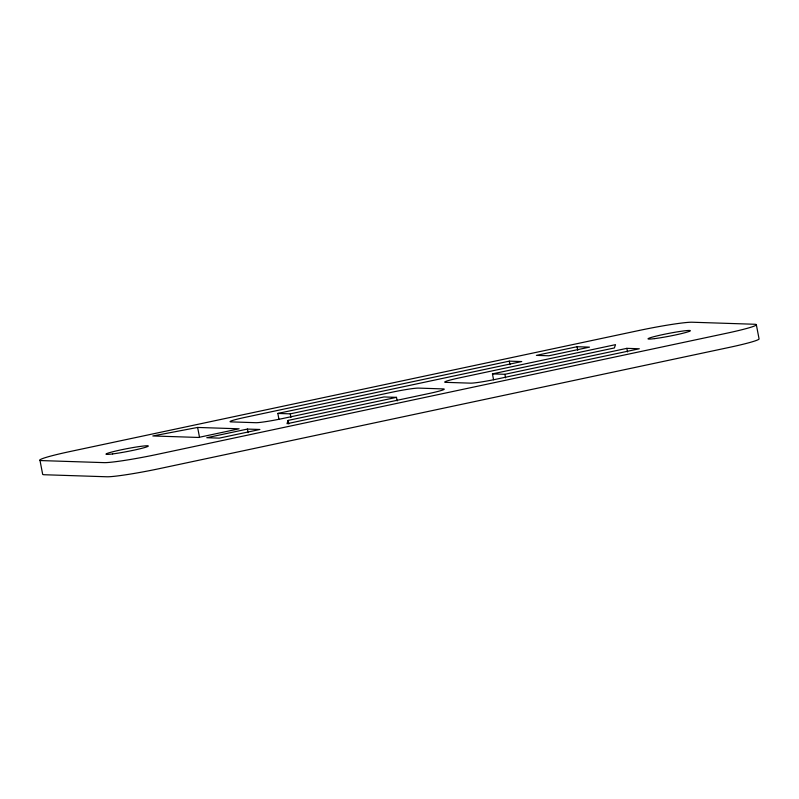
<?xml version="1.0" encoding="UTF-8"?>
<svg xmlns="http://www.w3.org/2000/svg" width="799" height="799" viewBox="0 0 799 799"><rect width="100%" height="100%" fill="white"/><g stroke="black" fill="none" stroke-linecap="round" stroke-linejoin="round"><path stroke-width="1.2" d="M397.173 400.898L396.494 397.363L288.089 420.424L286.991 423.72L429.273 393.448A21.643 1.438 -10.9 0 0 443.375 388.923L418.466 388.104A21.643 1.438 -10.9 0 0 391.909 392.229L290.277 413.852L277.832 413.443L278.961 419.335M277.832 413.443L521.747 361.548L509.293 361.148L245.053 417.358A21.643 1.438 -10.9 0 0 230.951 421.882L255.86 422.701A21.643 1.438 -10.9 0 0 282.407 418.576L384.039 396.953L396.494 397.363M577.048 346.726L536.389 355.375L548.843 355.785L589.492 347.136L577.048 346.726L577.727 350.262M492.444 373.892L614.401 347.945L615.5 344.659L459.665 377.817A21.643 1.438 -10.9 0 0 445.562 382.341L470.471 383.15A21.643 1.438 -10.9 0 0 497.028 379.036L639.31 348.764L626.855 348.354L504.898 374.302L492.444 373.892L493.582 379.785M247.43 429.073L206.781 437.722L219.236 438.132L259.885 429.482L247.43 429.073L248.109 432.609M197.623 427.445L152.819 435.964L198.482 437.452L239.131 428.803L197.623 427.445L199.44 436.873M756.323 324.654L759.05 338.796A43.296 2.866 -10.9 0 1 729.018 347.455L159.88 468.534A43.296 2.866 -10.9 0 1 106.776 476.773L44.514 474.746A43.296 2.866 -10.9 0 1 42.677 474.346L39.95 460.204M626.855 348.354L627.535 351.89M509.293 361.148L509.972 364.684M504.898 374.302L505.577 377.837M290.277 413.852L290.966 417.388M288.089 420.424L288.769 423.959M639.12 330.466L69.982 451.545A43.296 2.866 -10.9 0 0 41.788 460.604L104.05 462.631A43.296 2.866 -10.9 0 0 157.153 454.391L726.291 333.313A43.296 2.866 -10.9 0 0 754.486 324.254L692.224 322.227A43.296 2.866 -10.9 0 0 639.12 330.466M654.661 338.616A21.643 1.438 -10.9 0 0 689.867 331.126A21.643 1.438 -10.9 0 0 662.93 334.571A21.643 1.438 -10.9 0 0 654.661 338.616M112.629 453.932A21.643 1.438 -10.9 0 0 147.835 446.441A21.643 1.438 -10.9 0 0 120.899 449.887A21.643 1.438 -10.9 0 0 112.629 453.932"/></g></svg>
